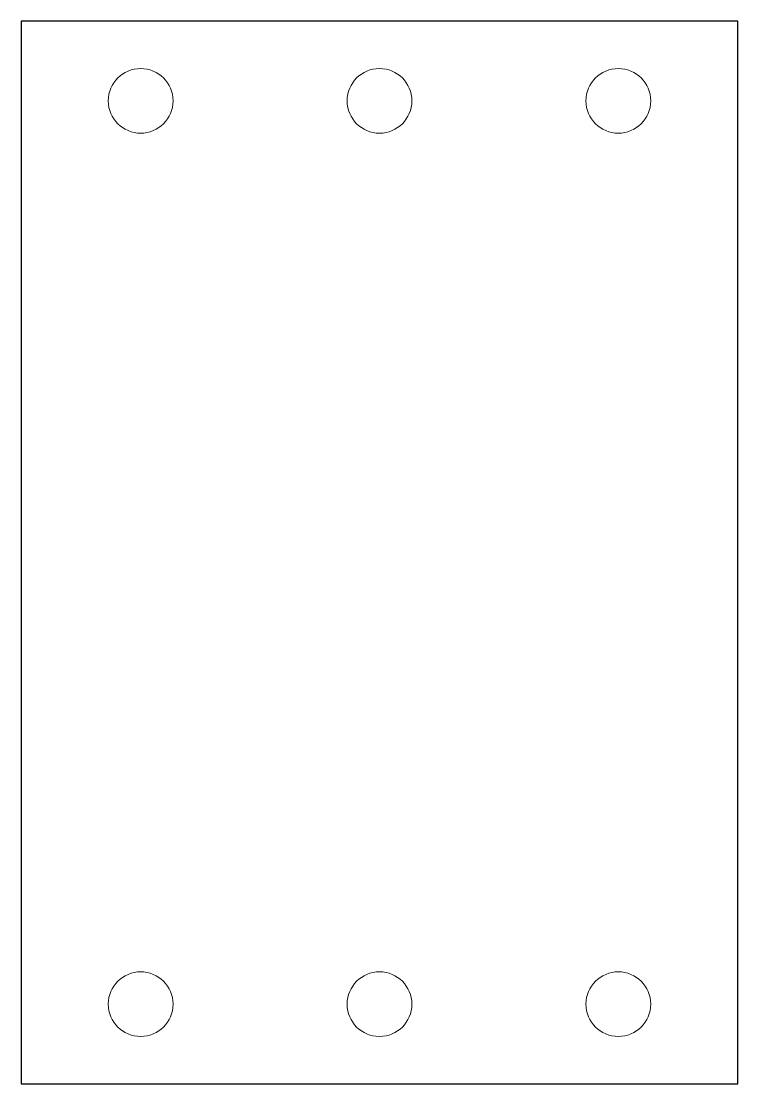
# Model space of a CAD drawing. Header units: inches. Extents: x 0 to 4.5, y 0 to 6.67.
import ezdxf

# ---------------------------------------------------------------- set-up
doc = ezdxf.new("R2010")
doc.units = ezdxf.units.IN
doc.layers.add('Layer0', color=7, linetype='ByLayer')
doc.layers.add('outline', color=7, linetype='CONTINUOUS', lineweight=0)

msp = doc.modelspace()

# ---------------------------------------------------------------- linework, layer by layer
at = {"layer": 'Layer0'}
for p, q in [((4.5, 6.6749), (0, 6.6749)), ((0, 6.6749), (0, 0)), ((4.5, 6.6749), (0, 6.6749)), ((0, 6.6749), (0, 6.6749)), ((0, 6.6749), (0, 0)), ((4.5, 0), (4.5, 6.6749)), ((4.5, 6.6749), (4.5, 6.6749)), ((4.5, 0), (4.5, 6.6749)), ((0, 0), (4.5, 0)), ((0, 0), (4.5, 0)), ((0, 0), (0, 0)), ((4.5, 0), (4.5, 0))]:
    msp.add_line(p, q, dxfattribs=at)
at = {"layer": 'outline'}
for p, q in [((0, 0), (0, 6.6749)), ((0, 6.6749), (4.5, 6.6749)), ((4.5, 6.6749), (4.5, 0)), ((4.5, 0), (0, 0))]:
    msp.add_line(p, q, dxfattribs=at)
for centre in [(0.75, 6.1749), (2.25, 6.1749), (3.75, 6.1749), (0.75, 0.5), (2.25, 0.5), (3.75, 0.5)]:
    msp.add_circle(centre, 0.2031, dxfattribs=at)

doc.saveas('drawing.dxf')
